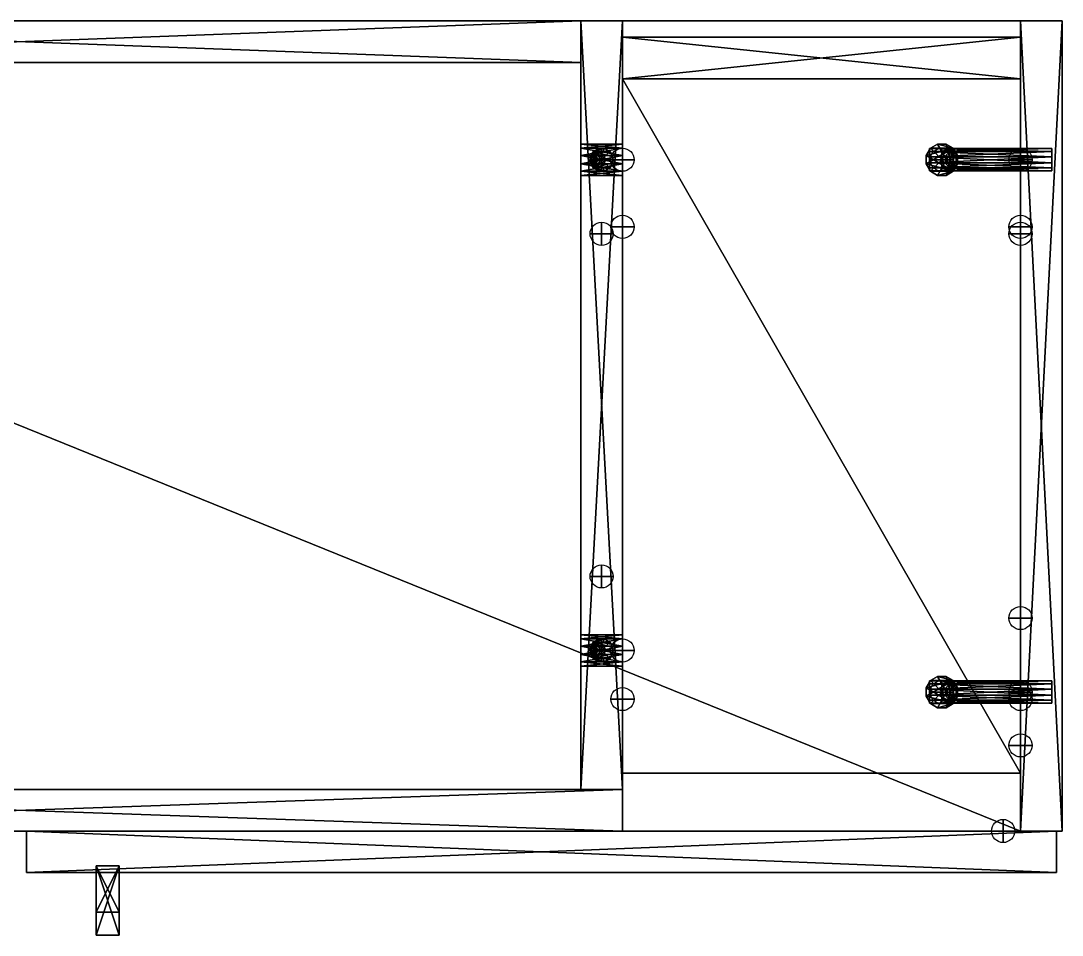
# Model space of a CAD drawing. Header units: centimetres. Extents: x 414.1 to 504.1, y 301.8 to 341.3.
# Drawn here: x 459.11 to 504.11, y 301.75 to 341.25 of the extents above; entities that cross this region are included whole.
import ezdxf

# ---------------------------------------------------------------- set-up
doc = ezdxf.new("R2010")
doc.units = ezdxf.units.CM
doc.header["$MEASUREMENT"] = 0
for name, color, linetype in [('CAB_DOORS', 31, 'Continuous'), ('CONNCIRCLE', 7, 'Continuous'), ('CONNECTORS', 7, 'Continuous'), ('HANDLES_AND_KNOBS', 254, 'Continuous'), ('MINIFKS', 6, 'Continuous'), ('PANELS_SIDE', 40, 'Continuous'), ('PANELS_WALL', 6, 'Continuous'), ('SHELVES', 32, 'Continuous')]:
    doc.layers.add(name, color=color, linetype=linetype)

# ---------------------------------------------------------------- blocks, each defined once
blk = doc.blocks.new('KA--RDUZ_____0445X0715$2461140.5614112266')
at = {"layer": 'CAB_DOORS'}
mesh = blk.add_polyface(dxfattribs=at)
corners = [(-22.25, -1.8), (-22.25, -1.8, 71.5), (-22.25, 0), (-22.25, 0, 71.5), (22.25, -1.8, 71.5), (22.25, 0, 71.5), (22.25, -1.8), (22.25, 0)]
mesh.append_faces([[corners[k] for k in face] for face in [(2, 1, 3), (3, 4, 5), (5, 6, 7), (7, 0, 2), (1, 6, 4), (5, 2, 3)]], dxfattribs={"vtx0": -1})
mesh.append_faces([[corners[k] for k in face] for face in [(0, 1, 2), (1, 4, 3), (4, 6, 5), (6, 0, 7), (0, 6, 1), (7, 2, 5)]], dxfattribs={"vtx1": -1})
blk = doc.blocks.new('HANDLES_AND_KNOBS_KULP53')
at = {"layer": 'HANDLES_AND_KNOBS'}
mesh = blk.add_polyface(dxfattribs=at)
corners = [(0.5, 7), (0.5, 7, 2), (-0.5, 7), (-0.5, 7, 2), (0.5, -7, 2), (-0.5, -7, 2), (0.5, -7), (-0.5, -7), (0.5, -9), (-0.5, -9), (0.5, -9, 3), (-0.5, -9, 3), (0.5, 9, 3), (-0.5, 9, 3), (0.5, 9), (-0.5, 9)]
mesh.append_faces([[corners[k] for k in face] for face in [(2, 1, 3), (3, 4, 5), (5, 6, 7), (7, 8, 9), (9, 10, 11), (11, 12, 13), (13, 14, 15), (15, 0, 2), (4, 8, 6), (9, 5, 7)]], dxfattribs={"vtx0": -1})
mesh.append_faces([[corners[k] for k in face] for face in [(10, 1, 12), (15, 3, 13), (13, 3, 11)]], dxfattribs={"vtx0": -1, "vtx1": -1})
mesh.append_faces([[corners[k] for k in face] for face in [(1, 14, 12), (10, 4, 1), (11, 3, 5)]], dxfattribs={"vtx0": -1, "vtx2": -1})
mesh.append_faces([[corners[k] for k in face] for face in [(0, 1, 2), (1, 4, 3), (4, 6, 5), (6, 8, 7), (8, 10, 9), (10, 12, 11), (12, 14, 13), (14, 0, 15), (0, 14, 1), (2, 3, 15)]], dxfattribs={"vtx1": -1})
mesh.append_faces([[corners[k] for k in face] for face in [(10, 8, 4), (9, 11, 5)]], dxfattribs={"vtx1": -1, "vtx2": -1})
blk = doc.blocks.new('KAGDRDUZ_____0445X0715$2461140.561408102')
at = {"layer": 'CAB_DOORS', "color": 0}
blk.add_blockref('KA--RDUZ_____0445X0715$2461140.5614112266', (0, 0), dxfattribs=at)
at = {"layer": 'HANDLES_AND_KNOBS', "extrusion": (0, -1, 6.12303e-17)}
blk.add_blockref('HANDLES_AND_KNOBS_KULP53', (18.75, 12, 1.5), dxfattribs=at)
blk = doc.blocks.new('hinge_cup')
for centre in [(-0.496, 1.765), (-0.496, -2.049)]:
    blk.add_circle(centre, 0.15)
blk = doc.blocks.new('CONN_dwg-connectors-hinge_cup.dwg_3.141593_0.0000001.0000000.0000001.0000000.0000000.0000000.0000001.0000000.000000')
at = {"layer": 'CONNCIRCLE'}
blk.add_circle((0, 0), 0.5, dxfattribs=at)
at = {"layer": 'CONNCIRCLE', "extrusion": (1, 0, 0)}
blk.add_circle((0, 0), 0.5, dxfattribs=at)
at = {"layer": 'CONNCIRCLE', "extrusion": (0, 1, 0)}
blk.add_circle((0, 0), 0.5, dxfattribs=at)
at = {"layer": 'CAB_DOORS', "extrusion": (0, 1, 0), "rotation": 180.0000000000119}
blk.add_blockref('hinge_cup', (0, 0), dxfattribs=at)
mesh = blk.add_polyface()
corners = [(0, 0, 0.0001), (0, 0), (0, 0.0001, 0.0001), (0, 0.0001), (0.0001, 0, 0.0001), (0.0001, 0), (0.0001, 0.0001, 0.0001), (0.0001, 0.0001)]
mesh.append_faces([[corners[k] for k in face] for face in [(0, 0, 0, 0), (0, 0, 0, 0), (0, 0, 0, 0), (0, 0, 0, 0), (0, 0, 0, 0), (0, 0, 0, 0), (0, 0, 0, 0), (0, 0, 0, 0), (0, 0, 0, 0), (0, 0, 0, 0), (0, 0, 0, 0), (0, 0, 0, 0)]], dxfattribs={"vtx3": -1})
blk = doc.blocks.new('CONN_dwg-connectors-hinge_base.dwg_3.141593_-1.0000000.0000000.0000001.0000000.0000000.0000000.0000001.0000000.000000')
at = {"layer": 'CONNCIRCLE'}
blk.add_circle((0, 0), 0.5, dxfattribs=at)
at = {"layer": 'CONNCIRCLE', "extrusion": (1, 0, 0)}
blk.add_circle((0, 0), 0.5, dxfattribs=at)
at = {"layer": 'CONNCIRCLE', "extrusion": (0, 1, 0)}
blk.add_circle((0, 0), 0.5, dxfattribs=at)
mesh = blk.add_polyface()
corners = [(0, 0, 0.0001), (0, 0), (0, 0.0001, 0.0001), (0, 0.0001), (0.0001, 0, 0.0001), (0.0001, 0), (0.0001, 0.0001, 0.0001), (0.0001, 0.0001)]
mesh.append_faces([[corners[k] for k in face] for face in [(0, 0, 0, 0), (0, 0, 0, 0), (0, 0, 0, 0), (0, 0, 0, 0), (0, 0, 0, 0), (0, 0, 0, 0), (0, 0, 0, 0), (0, 0, 0, 0), (0, 0, 0, 0), (0, 0, 0, 0), (0, 0, 0, 0), (0, 0, 0, 0)]], dxfattribs={"vtx3": -1})
blk = doc.blocks.new('WFAN90(SB)720H_BOTTOM_PANEL$2461140.5613452084')
at = {"layer": 'SHELVES'}
mesh = blk.add_polyface(dxfattribs=at)
corners = [(0, -35), (0, -35, 1.8), (0, 0), (0, 0, 1.8), (86.4, 0), (86.4, 0, 1.8), (86.4, -35), (86.4, -35, 1.8)]
mesh.append_faces([[corners[k] for k in face] for face in [(2, 1, 3, 2), (4, 3, 5, 4), (6, 5, 7, 6), (0, 7, 1, 0), (2, 6, 0, 2)]], dxfattribs={"vtx0": -1})
mesh.append_faces([[corners[k] for k in face] for face in [(1, 7, 3, 1)]], dxfattribs={"vtx1": -1, "vtx3": -1})
mesh.append_faces([[corners[k] for k in face] for face in [(2, 0, 1, 2), (4, 2, 3, 4), (6, 4, 5, 6), (0, 6, 7, 0), (2, 4, 6, 2), (7, 5, 3, 7)]], dxfattribs={"vtx2": -1, "vtx3": -1})
blk = doc.blocks.new('WFAN90(SB)720H_TOP_PANEL$2461140.5613243519')
at = {"layer": 'SHELVES'}
mesh = blk.add_polyface(dxfattribs=at)
corners = [(0, -35), (0, -35, 1.8), (0, 0), (0, 0, 1.8), (86.4, 0), (86.4, 0, 1.8), (86.4, -35), (86.4, -35, 1.8)]
mesh.append_faces([[corners[k] for k in face] for face in [(2, 1, 3, 2), (4, 3, 5, 4), (6, 5, 7, 6), (0, 7, 1, 0), (2, 6, 0, 2)]], dxfattribs={"vtx0": -1})
mesh.append_faces([[corners[k] for k in face] for face in [(1, 7, 3, 1)]], dxfattribs={"vtx1": -1, "vtx3": -1})
mesh.append_faces([[corners[k] for k in face] for face in [(2, 0, 1, 2), (4, 2, 3, 4), (6, 4, 5, 6), (0, 6, 7, 0), (2, 4, 6, 2), (7, 5, 3, 7)]], dxfattribs={"vtx2": -1, "vtx3": -1})
blk = doc.blocks.new('WFAN90(SB)720H_FALSEFRONT$2461140.5613036458')
at = {"layer": 'PANELS_WALL'}
mesh = blk.add_polyface(dxfattribs=at)
corners = [(0, 0), (0, -1.8), (0, 0, 68.4), (0, -1.8, 68.4), (52, 0, 68.4), (52, -1.8, 68.4), (52, 0), (52, -1.8)]
mesh.append_faces([[corners[k] for k in face] for face in [(2, 1, 3, 2), (4, 3, 5, 4), (6, 5, 7, 6), (0, 7, 1, 0), (2, 6, 0, 2)]], dxfattribs={"vtx0": -1})
mesh.append_faces([[corners[k] for k in face] for face in [(1, 7, 3, 1)]], dxfattribs={"vtx1": -1, "vtx3": -1})
mesh.append_faces([[corners[k] for k in face] for face in [(2, 0, 1, 2), (4, 2, 3, 4), (6, 4, 5, 6), (0, 6, 7, 0), (2, 4, 6, 2), (7, 5, 3, 7)]], dxfattribs={"vtx2": -1, "vtx3": -1})
blk = doc.blocks.new('WFAN90(SB)720H_RAIL$2461140.5613005557')
at = {"layer": 'PANELS_WALL'}
mesh = blk.add_polyface(dxfattribs=at)
corners = [(0, 0), (0, -1.8), (0, 0, 12), (0, -1.8, 12), (48.4, 0, 12), (48.4, -1.8, 12), (48.4, 0), (48.4, -1.8)]
mesh.append_faces([[corners[k] for k in face] for face in [(2, 1, 3, 2), (4, 3, 5, 4), (6, 5, 7, 6), (0, 7, 1, 0), (2, 6, 0, 2)]], dxfattribs={"vtx0": -1})
mesh.append_faces([[corners[k] for k in face] for face in [(1, 7, 3, 1)]], dxfattribs={"vtx1": -1, "vtx3": -1})
mesh.append_faces([[corners[k] for k in face] for face in [(2, 0, 1, 2), (4, 2, 3, 4), (6, 4, 5, 6), (0, 6, 7, 0), (2, 4, 6, 2), (7, 5, 3, 7)]], dxfattribs={"vtx2": -1, "vtx3": -1})
blk = doc.blocks.new('WFAN90(SB)720H_BACKPANEL$2461140.5612975117')
at = {"layer": 'PANELS_WALL'}
mesh = blk.add_polyface(dxfattribs=at)
corners = [(0, 0), (0, -1.8), (0, 0, 68.4), (0, -1.8, 68.4), (17.2, 0, 68.4), (17.2, -1.8, 68.4), (17.2, 0), (17.2, -1.8)]
mesh.append_faces([[corners[k] for k in face] for face in [(2, 1, 3, 2), (4, 3, 5, 4), (6, 5, 7, 6), (0, 7, 1, 0), (2, 6, 0, 2)]], dxfattribs={"vtx0": -1})
mesh.append_faces([[corners[k] for k in face] for face in [(1, 7, 3, 1)]], dxfattribs={"vtx1": -1, "vtx3": -1})
mesh.append_faces([[corners[k] for k in face] for face in [(2, 0, 1, 2), (4, 2, 3, 4), (6, 4, 5, 6), (0, 6, 7, 0), (2, 4, 6, 2), (7, 5, 3, 7)]], dxfattribs={"vtx2": -1, "vtx3": -1})
blk = doc.blocks.new('WFAN90(SB)720H_ADJUSTABLE_SHELF$2461140.5612942479')
at = {"layer": 'SHELVES'}
mesh = blk.add_polyface(dxfattribs=at)
corners = [(0, -30), (0, -30, 1.8), (0, 0), (0, 0, 1.8), (17.2, 0), (17.2, 0, 1.8), (17.2, -30), (17.2, -30, 1.8)]
mesh.append_faces([[corners[k] for k in face] for face in [(2, 1, 3, 2), (4, 3, 5, 4), (6, 5, 7, 6), (0, 7, 1, 0), (2, 6, 0, 2)]], dxfattribs={"vtx0": -1})
mesh.append_faces([[corners[k] for k in face] for face in [(1, 7, 3, 1)]], dxfattribs={"vtx1": -1, "vtx3": -1})
mesh.append_faces([[corners[k] for k in face] for face in [(2, 0, 1, 2), (4, 2, 3, 4), (6, 4, 5, 6), (0, 6, 7, 0), (2, 4, 6, 2), (7, 5, 3, 7)]], dxfattribs={"vtx2": -1, "vtx3": -1})
blk = doc.blocks.new('WFAN90(SB)720H_ADJUSTABLE_SHELF$2461140.5612909258')
at = {"layer": 'SHELVES'}
mesh = blk.add_polyface(dxfattribs=at)
corners = [(0, -30), (0, -30, 1.8), (0, 0), (0, 0, 1.8), (17.2, 0), (17.2, 0, 1.8), (17.2, -30), (17.2, -30, 1.8)]
mesh.append_faces([[corners[k] for k in face] for face in [(2, 1, 3, 2), (4, 3, 5, 4), (6, 5, 7, 6), (0, 7, 1, 0), (2, 6, 0, 2)]], dxfattribs={"vtx0": -1})
mesh.append_faces([[corners[k] for k in face] for face in [(1, 7, 3, 1)]], dxfattribs={"vtx1": -1, "vtx3": -1})
mesh.append_faces([[corners[k] for k in face] for face in [(2, 0, 1, 2), (4, 2, 3, 4), (6, 4, 5, 6), (0, 6, 7, 0), (2, 4, 6, 2), (7, 5, 3, 7)]], dxfattribs={"vtx2": -1, "vtx3": -1})
blk = doc.blocks.new('WFAN90(SB)720H_RIGHT_PANEL$2461140.5612878357')
at = {"layer": 'PANELS_SIDE'}
mesh = blk.add_polyface(dxfattribs=at)
corners = [(0, 0), (1.8, 0), (0, 0, 72), (1.8, 0, 72), (0, -35, 72), (1.8, -35, 72), (0, -35), (1.8, -35)]
mesh.append_faces([[corners[k] for k in face] for face in [(3, 7, 1, 3)]], dxfattribs={"vtx0": -1})
mesh.append_faces([[corners[k] for k in face] for face in [(3, 1, 2, 3), (5, 3, 4, 5), (7, 5, 6, 7), (1, 7, 0, 1), (0, 6, 2, 0)]], dxfattribs={"vtx1": -1, "vtx3": -1})
mesh.append_faces([[corners[k] for k in face] for face in [(1, 0, 2, 1), (3, 2, 4, 3), (5, 4, 6, 5), (7, 6, 0, 7), (6, 4, 2, 6), (3, 5, 7, 3)]], dxfattribs={"vtx2": -1, "vtx3": -1})
blk = doc.blocks.new('Mnfks_ML')
at = {"layer": 'MINIFKS'}
mesh = blk.add_polyface(dxfattribs=at)
corners = [(0.129, -0.483, 1.36), (0.129, -0.483, -3.94), (0.354, -0.354, 1.36), (0.354, -0.354, -3.94), (0.483, -0.129, 1.36), (0.483, -0.129, -3.94), (0.483, 0.129, 1.36), (0.483, 0.129, -3.94), (0.354, 0.354, 1.36), (0.354, 0.354, -3.94), (0.129, 0.483, 1.36), (0.129, 0.483, -3.94), (-0.129, 0.483, 1.36), (-0.129, 0.483, -3.94), (-0.354, 0.354, 1.36), (-0.354, 0.354, -3.94), (-0.483, 0.129, 1.36), (-0.483, 0.129, -3.94), (-0.483, -0.129, 1.36), (-0.483, -0.129, -3.94), (-0.354, -0.354, 1.36), (-0.354, -0.354, -3.94), (-0.129, -0.483, 1.36), (-0.129, -0.483, -3.94)]
mesh.append_faces([[corners[k] for k in face] for face in [(2, 1, 3, 2), (4, 3, 5, 4), (6, 5, 7, 6), (8, 7, 9, 8), (10, 9, 11, 10), (12, 11, 13, 12), (14, 13, 15, 14), (16, 15, 17, 16), (18, 17, 19, 18), (20, 19, 21, 20), (22, 21, 23, 22), (0, 23, 1, 0), (14, 10, 12, 14)]], dxfattribs={"vtx0": -1})
mesh.append_faces([[corners[k] for k in face] for face in [(14, 0, 2, 14), (14, 2, 4, 14), (14, 4, 6, 14), (14, 6, 8, 14), (14, 8, 10, 14), (14, 18, 20, 14), (14, 20, 22, 14), (14, 22, 0, 14)]], dxfattribs={"vtx0": -1, "vtx2": -1})
mesh.append_faces([[corners[k] for k in face] for face in [(3, 1, 15, 3), (5, 3, 15, 5), (7, 5, 15, 7), (9, 7, 15, 9), (11, 9, 15, 11), (21, 19, 15, 21), (23, 21, 15, 23), (1, 23, 15, 1)]], dxfattribs={"vtx1": -1, "vtx2": -1, "vtx3": -1})
mesh.append_faces([[corners[k] for k in face] for face in [(13, 11, 15, 13)]], dxfattribs={"vtx1": -1, "vtx3": -1})
mesh.append_faces([[corners[k] for k in face] for face in [(2, 0, 1, 2), (4, 2, 3, 4), (6, 4, 5, 6), (8, 6, 7, 8), (10, 8, 9, 10), (12, 10, 11, 12), (14, 12, 13, 14), (16, 14, 15, 16), (18, 16, 17, 18), (20, 18, 19, 20), (22, 20, 21, 22), (0, 22, 23, 0), (14, 16, 18, 14), (19, 17, 15, 19)]], dxfattribs={"vtx2": -1, "vtx3": -1})
blk = doc.blocks.new('CONN_dwg-nwconnector-Mnfks_ML.dwg_0.000000_0.0000000.0000001.0000000.0000000.000000-1.0000000.0000001.0000000.000000')
at = {"layer": 'CONNCIRCLE'}
blk.add_circle((0, 0), 0.5, dxfattribs=at)
at = {"layer": 'CONNCIRCLE', "extrusion": (1, 0, 0)}
blk.add_circle((0, 0), 0.5, dxfattribs=at)
at = {"layer": 'CONNCIRCLE', "extrusion": (0, 1, 0)}
blk.add_circle((0, 0), 0.5, dxfattribs=at)
at = {"layer": 'PANELS_SIDE', "extrusion": (1, 0, 0), "rotation": 270}
blk.add_blockref('Mnfks_ML', (0, 0), dxfattribs=at)
mesh = blk.add_polyface()
corners = [(0, 0, 0.0001), (0, 0), (0, 0.0001, 0.0001), (0, 0.0001), (0.0001, 0, 0.0001), (0.0001, 0), (0.0001, 0.0001, 0.0001), (0.0001, 0.0001)]
mesh.append_faces([[corners[k] for k in face] for face in [(0, 0, 0, 0), (0, 0, 0, 0), (0, 0, 0, 0), (0, 0, 0, 0), (0, 0, 0, 0), (0, 0, 0, 0), (0, 0, 0, 0), (0, 0, 0, 0), (0, 0, 0, 0), (0, 0, 0, 0), (0, 0, 0, 0), (0, 0, 0, 0)]], dxfattribs={"vtx3": -1})
blk = doc.blocks.new('Mnfks_VIDA')
at = {"layer": 'MINIFKS'}
mesh = blk.add_polyface(dxfattribs=at)
corners = [(0.181, -0.676), (0.181, -0.676, -1.8), (0.495, -0.495), (0.495, -0.495, -1.8), (0.676, -0.181), (0.676, -0.181, -1.8), (0.676, 0.181), (0.676, 0.181, -1.8), (0.495, 0.495), (0.495, 0.495, -1.8), (0.181, 0.676), (0.181, 0.676, -1.8), (-0.181, 0.676), (-0.181, 0.676, -1.8), (-0.495, 0.495), (-0.495, 0.495, -1.8), (-0.676, 0.181), (-0.676, 0.181, -1.8), (-0.676, -0.181), (-0.676, -0.181, -1.8), (-0.495, -0.495), (-0.495, -0.495, -1.8), (-0.181, -0.676), (-0.181, -0.676, -1.8)]
mesh.append_faces([[corners[k] for k in face] for face in [(2, 1, 3, 2), (4, 3, 5, 4), (6, 5, 7, 6), (8, 7, 9, 8), (10, 9, 11, 10), (12, 11, 13, 12), (14, 13, 15, 14), (16, 15, 17, 16), (18, 17, 19, 18), (20, 19, 21, 20), (22, 21, 23, 22), (0, 23, 1, 0), (8, 4, 6, 8)]], dxfattribs={"vtx0": -1})
mesh.append_faces([[corners[k] for k in face] for face in [(8, 0, 2, 8), (8, 2, 4, 8), (8, 12, 14, 8), (8, 14, 16, 8), (8, 16, 18, 8), (8, 18, 20, 8), (8, 20, 22, 8), (8, 22, 0, 8)]], dxfattribs={"vtx0": -1, "vtx2": -1})
mesh.append_faces([[corners[k] for k in face] for face in [(3, 1, 9, 3), (5, 3, 9, 5), (15, 13, 9, 15), (17, 15, 9, 17), (19, 17, 9, 19), (21, 19, 9, 21), (23, 21, 9, 23), (1, 23, 9, 1)]], dxfattribs={"vtx1": -1, "vtx2": -1, "vtx3": -1})
mesh.append_faces([[corners[k] for k in face] for face in [(7, 5, 9, 7)]], dxfattribs={"vtx1": -1, "vtx3": -1})
mesh.append_faces([[corners[k] for k in face] for face in [(2, 0, 1, 2), (4, 2, 3, 4), (6, 4, 5, 6), (8, 6, 7, 8), (10, 8, 9, 10), (12, 10, 11, 12), (14, 12, 13, 14), (16, 14, 15, 16), (18, 16, 17, 18), (20, 18, 19, 20), (22, 20, 21, 22), (0, 22, 23, 0), (8, 10, 12, 8), (13, 11, 9, 13)]], dxfattribs={"vtx2": -1, "vtx3": -1})
blk = doc.blocks.new('CONN_dwg-nwconnector-Mnfks_VIDA.dwg_0.000000_0.0000000.0000001.0000001.0000000.0000000.0000000.000000-1.0000000.000000')
at = {"layer": 'CONNCIRCLE'}
blk.add_circle((0, 0), 0.5, dxfattribs=at)
at = {"layer": 'CONNCIRCLE', "extrusion": (1, 0, 0)}
blk.add_circle((0, 0), 0.5, dxfattribs=at)
at = {"layer": 'CONNCIRCLE', "extrusion": (0, 1, 0)}
blk.add_circle((0, 0), 0.5, dxfattribs=at)
at = {"layer": 'PANELS_SIDE', "extrusion": (0, 0, -1), "rotation": 180}
blk.add_blockref('Mnfks_VIDA', (0, 0), dxfattribs=at)
mesh = blk.add_polyface()
corners = [(0, 0, 0.0001), (0, 0), (0, 0.0001, 0.0001), (0, 0.0001), (0.0001, 0, 0.0001), (0.0001, 0), (0.0001, 0.0001, 0.0001), (0.0001, 0.0001)]
mesh.append_faces([[corners[k] for k in face] for face in [(0, 0, 0, 0), (0, 0, 0, 0), (0, 0, 0, 0), (0, 0, 0, 0), (0, 0, 0, 0), (0, 0, 0, 0), (0, 0, 0, 0), (0, 0, 0, 0), (0, 0, 0, 0), (0, 0, 0, 0), (0, 0, 0, 0), (0, 0, 0, 0)]], dxfattribs={"vtx3": -1})
blk = doc.blocks.new('CONN_dwg-nwconnector-Kavela.dwg_0.000000_0.0000000.0000001.0000000.0000000.000000-1.0000000.0000001.0000000.000000')
at = {"layer": 'CONNCIRCLE'}
blk.add_circle((0, 0), 0.5, dxfattribs=at)
at = {"layer": 'CONNCIRCLE', "extrusion": (1, 0, 0)}
blk.add_circle((0, 0), 0.5, dxfattribs=at)
at = {"layer": 'CONNCIRCLE', "extrusion": (0, 1, 0)}
blk.add_circle((0, 0), 0.5, dxfattribs=at)
mesh = blk.add_polyface()
corners = [(0, 0, 0.0001), (0, 0), (0, 0.0001, 0.0001), (0, 0.0001), (0.0001, 0, 0.0001), (0.0001, 0), (0.0001, 0.0001, 0.0001), (0.0001, 0.0001)]
mesh.append_faces([[corners[k] for k in face] for face in [(0, 0, 0, 0), (0, 0, 0, 0), (0, 0, 0, 0), (0, 0, 0, 0), (0, 0, 0, 0), (0, 0, 0, 0), (0, 0, 0, 0), (0, 0, 0, 0), (0, 0, 0, 0), (0, 0, 0, 0), (0, 0, 0, 0), (0, 0, 0, 0)]], dxfattribs={"vtx3": -1})
blk = doc.blocks.new('CONN_dwg-nwconnector-Mnfks_ML.dwg_0.000000_0.0000000.0000001.0000000.0000000.0000001.0000000.000000-1.0000000.000000')
at = {"layer": 'CONNCIRCLE'}
blk.add_circle((0, 0), 0.5, dxfattribs=at)
at = {"layer": 'CONNCIRCLE', "extrusion": (1, 0, 0)}
blk.add_circle((0, 0), 0.5, dxfattribs=at)
at = {"layer": 'CONNCIRCLE', "extrusion": (0, 1, 0)}
blk.add_circle((0, 0), 0.5, dxfattribs=at)
at = {"layer": 'PANELS_SIDE', "extrusion": (1, 0, 0), "rotation": 90}
blk.add_blockref('Mnfks_ML', (0, 0), dxfattribs=at)
mesh = blk.add_polyface()
corners = [(0, 0, 0.0001), (0, 0), (0, 0.0001, 0.0001), (0, 0.0001), (0.0001, 0, 0.0001), (0.0001, 0), (0.0001, 0.0001, 0.0001), (0.0001, 0.0001)]
mesh.append_faces([[corners[k] for k in face] for face in [(0, 0, 0, 0), (0, 0, 0, 0), (0, 0, 0, 0), (0, 0, 0, 0), (0, 0, 0, 0), (0, 0, 0, 0), (0, 0, 0, 0), (0, 0, 0, 0), (0, 0, 0, 0), (0, 0, 0, 0), (0, 0, 0, 0), (0, 0, 0, 0)]], dxfattribs={"vtx3": -1})
blk = doc.blocks.new('CONN_dwg-nwconnector-Mnfks_VIDA.dwg_0.000000_0.0000000.0000001.0000001.0000000.0000000.0000000.0000001.0000000.000000')
at = {"layer": 'CONNCIRCLE'}
blk.add_circle((0, 0), 0.5, dxfattribs=at)
at = {"layer": 'CONNCIRCLE', "extrusion": (1, 0, 0)}
blk.add_circle((0, 0), 0.5, dxfattribs=at)
at = {"layer": 'CONNCIRCLE', "extrusion": (0, 1, 0)}
blk.add_circle((0, 0), 0.5, dxfattribs=at)
at = {"layer": 'PANELS_SIDE'}
blk.add_blockref('Mnfks_VIDA', (0, 0), dxfattribs=at)
mesh = blk.add_polyface()
corners = [(0, 0, 0.0001), (0, 0), (0, 0.0001, 0.0001), (0, 0.0001), (0.0001, 0, 0.0001), (0.0001, 0), (0.0001, 0.0001, 0.0001), (0.0001, 0.0001)]
mesh.append_faces([[corners[k] for k in face] for face in [(0, 0, 0, 0), (0, 0, 0, 0), (0, 0, 0, 0), (0, 0, 0, 0), (0, 0, 0, 0), (0, 0, 0, 0), (0, 0, 0, 0), (0, 0, 0, 0), (0, 0, 0, 0), (0, 0, 0, 0), (0, 0, 0, 0), (0, 0, 0, 0)]], dxfattribs={"vtx3": -1})
blk = doc.blocks.new('CONN_dwg-nwconnector-Kavela.dwg_0.000000_0.0000000.0000001.0000000.0000000.0000001.0000000.000000-1.0000000.000000')
at = {"layer": 'CONNCIRCLE'}
blk.add_circle((0, 0), 0.5, dxfattribs=at)
at = {"layer": 'CONNCIRCLE', "extrusion": (1, 0, 0)}
blk.add_circle((0, 0), 0.5, dxfattribs=at)
at = {"layer": 'CONNCIRCLE', "extrusion": (0, 1, 0)}
blk.add_circle((0, 0), 0.5, dxfattribs=at)
mesh = blk.add_polyface()
corners = [(0, 0, 0.0001), (0, 0), (0, 0.0001, 0.0001), (0, 0.0001), (0.0001, 0, 0.0001), (0.0001, 0), (0.0001, 0.0001, 0.0001), (0.0001, 0.0001)]
mesh.append_faces([[corners[k] for k in face] for face in [(0, 0, 0, 0), (0, 0, 0, 0), (0, 0, 0, 0), (0, 0, 0, 0), (0, 0, 0, 0), (0, 0, 0, 0), (0, 0, 0, 0), (0, 0, 0, 0), (0, 0, 0, 0), (0, 0, 0, 0), (0, 0, 0, 0), (0, 0, 0, 0)]], dxfattribs={"vtx3": -1})
blk = doc.blocks.new('CONN_dwg-nwconnector-HrafD.dwg_0.000000_0.0000000.0000001.0000000.0000000.0000001.0000000.000000-1.0000000.000000')
at = {"layer": 'CONNCIRCLE'}
blk.add_circle((0, 0), 0.5, dxfattribs=at)
at = {"layer": 'CONNCIRCLE', "extrusion": (1, 0, 0)}
blk.add_circle((0, 0), 0.5, dxfattribs=at)
at = {"layer": 'CONNCIRCLE', "extrusion": (0, 1, 0)}
blk.add_circle((0, 0), 0.5, dxfattribs=at)
mesh = blk.add_polyface()
corners = [(0, 0, 0.0001), (0, 0), (0, 0.0001, 0.0001), (0, 0.0001), (0.0001, 0, 0.0001), (0.0001, 0), (0.0001, 0.0001, 0.0001), (0.0001, 0.0001)]
mesh.append_faces([[corners[k] for k in face] for face in [(0, 0, 0, 0), (0, 0, 0, 0), (0, 0, 0, 0), (0, 0, 0, 0), (0, 0, 0, 0), (0, 0, 0, 0), (0, 0, 0, 0), (0, 0, 0, 0), (0, 0, 0, 0), (0, 0, 0, 0), (0, 0, 0, 0), (0, 0, 0, 0)]], dxfattribs={"vtx3": -1})
blk = doc.blocks.new('WFAN90(SB)720H_DIVIDER$2461140.561213912')
at = {"layer": 'PANELS_SIDE'}
mesh = blk.add_polyface(dxfattribs=at)
corners = [(0, 0), (1.8, 0), (0, 0, 68.4), (1.8, 0, 68.4), (0, -33.2, 68.4), (1.8, -33.2, 68.4), (0, -33.2), (1.8, -33.2)]
mesh.append_faces([[corners[k] for k in face] for face in [(3, 7, 1, 3)]], dxfattribs={"vtx0": -1})
mesh.append_faces([[corners[k] for k in face] for face in [(3, 1, 2, 3), (5, 3, 4, 5), (7, 5, 6, 7), (1, 7, 0, 1), (0, 6, 2, 0)]], dxfattribs={"vtx1": -1, "vtx3": -1})
mesh.append_faces([[corners[k] for k in face] for face in [(1, 0, 2, 1), (3, 2, 4, 3), (5, 4, 6, 5), (7, 6, 0, 7), (6, 4, 2, 6), (3, 5, 7, 3)]], dxfattribs={"vtx2": -1, "vtx3": -1})
blk = doc.blocks.new('CONN_dwg-nwconnector-HrafD.dwg_0.000000_0.0000000.0000001.0000000.0000000.000000-1.0000000.000000-1.0000000.000000')
at = {"layer": 'CONNCIRCLE'}
blk.add_circle((0, 0), 0.5, dxfattribs=at)
at = {"layer": 'CONNCIRCLE', "extrusion": (1, 0, 0)}
blk.add_circle((0, 0), 0.5, dxfattribs=at)
at = {"layer": 'CONNCIRCLE', "extrusion": (0, 1, 0)}
blk.add_circle((0, 0), 0.5, dxfattribs=at)
mesh = blk.add_polyface()
corners = [(0, 0, 0.0001), (0, 0), (0, 0.0001, 0.0001), (0, 0.0001), (0.0001, 0, 0.0001), (0.0001, 0), (0.0001, 0.0001, 0.0001), (0.0001, 0.0001)]
mesh.append_faces([[corners[k] for k in face] for face in [(0, 0, 0, 0), (0, 0, 0, 0), (0, 0, 0, 0), (0, 0, 0, 0), (0, 0, 0, 0), (0, 0, 0, 0), (0, 0, 0, 0), (0, 0, 0, 0), (0, 0, 0, 0), (0, 0, 0, 0), (0, 0, 0, 0), (0, 0, 0, 0)]], dxfattribs={"vtx3": -1})
blk = doc.blocks.new('CONN_dwg-nwconnector-Mnfks_ML.dwg_0.000000_0.0000000.0000001.0000001.0000000.0000000.0000000.0000001.0000000.000000')
at = {"layer": 'CONNCIRCLE'}
blk.add_circle((0, 0), 0.5, dxfattribs=at)
at = {"layer": 'CONNCIRCLE', "extrusion": (1, 0, 0)}
blk.add_circle((0, 0), 0.5, dxfattribs=at)
at = {"layer": 'CONNCIRCLE', "extrusion": (0, 1, 0)}
blk.add_circle((0, 0), 0.5, dxfattribs=at)
at = {"layer": 'PANELS_SIDE'}
blk.add_blockref('Mnfks_ML', (0, 0), dxfattribs=at)
mesh = blk.add_polyface()
corners = [(0, 0, 0.0001), (0, 0), (0, 0.0001, 0.0001), (0, 0.0001), (0.0001, 0, 0.0001), (0.0001, 0), (0.0001, 0.0001, 0.0001), (0.0001, 0.0001)]
mesh.append_faces([[corners[k] for k in face] for face in [(0, 0, 0, 0), (0, 0, 0, 0), (0, 0, 0, 0), (0, 0, 0, 0), (0, 0, 0, 0), (0, 0, 0, 0), (0, 0, 0, 0), (0, 0, 0, 0), (0, 0, 0, 0), (0, 0, 0, 0), (0, 0, 0, 0), (0, 0, 0, 0)]], dxfattribs={"vtx3": -1})
blk = doc.blocks.new('CONN_dwg-nwconnector-Mnfks_VIDA.dwg_0.000000_0.0000000.0000001.0000000.0000000.0000001.0000000.000000-1.0000000.000000')
at = {"layer": 'CONNCIRCLE'}
blk.add_circle((0, 0), 0.5, dxfattribs=at)
at = {"layer": 'CONNCIRCLE', "extrusion": (1, 0, 0)}
blk.add_circle((0, 0), 0.5, dxfattribs=at)
at = {"layer": 'CONNCIRCLE', "extrusion": (0, 1, 0)}
blk.add_circle((0, 0), 0.5, dxfattribs=at)
at = {"layer": 'PANELS_SIDE', "extrusion": (1, 0, 0), "rotation": 90}
blk.add_blockref('Mnfks_VIDA', (0, 0), dxfattribs=at)
mesh = blk.add_polyface()
corners = [(0, 0, 0.0001), (0, 0), (0, 0.0001, 0.0001), (0, 0.0001), (0.0001, 0, 0.0001), (0.0001, 0), (0.0001, 0.0001, 0.0001), (0.0001, 0.0001)]
mesh.append_faces([[corners[k] for k in face] for face in [(0, 0, 0, 0), (0, 0, 0, 0), (0, 0, 0, 0), (0, 0, 0, 0), (0, 0, 0, 0), (0, 0, 0, 0), (0, 0, 0, 0), (0, 0, 0, 0), (0, 0, 0, 0), (0, 0, 0, 0), (0, 0, 0, 0), (0, 0, 0, 0)]], dxfattribs={"vtx3": -1})
blk = doc.blocks.new('CONN_dwg-nwconnector-Kavela.dwg_0.000000_0.0000000.0000001.0000001.0000000.0000000.0000000.0000001.0000000.000000')
at = {"layer": 'CONNCIRCLE'}
blk.add_circle((0, 0), 0.5, dxfattribs=at)
at = {"layer": 'CONNCIRCLE', "extrusion": (1, 0, 0)}
blk.add_circle((0, 0), 0.5, dxfattribs=at)
at = {"layer": 'CONNCIRCLE', "extrusion": (0, 1, 0)}
blk.add_circle((0, 0), 0.5, dxfattribs=at)
mesh = blk.add_polyface()
corners = [(0, 0, 0.0001), (0, 0), (0, 0.0001, 0.0001), (0, 0.0001), (0.0001, 0, 0.0001), (0.0001, 0), (0.0001, 0.0001, 0.0001), (0.0001, 0.0001)]
mesh.append_faces([[corners[k] for k in face] for face in [(0, 0, 0, 0), (0, 0, 0, 0), (0, 0, 0, 0), (0, 0, 0, 0), (0, 0, 0, 0), (0, 0, 0, 0), (0, 0, 0, 0), (0, 0, 0, 0), (0, 0, 0, 0), (0, 0, 0, 0), (0, 0, 0, 0), (0, 0, 0, 0)]], dxfattribs={"vtx3": -1})
blk = doc.blocks.new('CONN_dwg-nwconnector-Mnfks_ML.dwg_0.000000_0.0000000.0000001.0000001.0000000.0000000.0000000.000000-1.000000-0.000000')
at = {"layer": 'CONNCIRCLE'}
blk.add_circle((0, 0), 0.5, dxfattribs=at)
at = {"layer": 'CONNCIRCLE', "extrusion": (1, 0, 0)}
blk.add_circle((0, 0), 0.5, dxfattribs=at)
at = {"layer": 'CONNCIRCLE', "extrusion": (0, 1, 0)}
blk.add_circle((0, 0), 0.5, dxfattribs=at)
at = {"layer": 'PANELS_SIDE', "extrusion": (0, 1.13057e-16, -1), "rotation": 180}
blk.add_blockref('Mnfks_ML', (0, 0), dxfattribs=at)
mesh = blk.add_polyface()
corners = [(0, 0, 0.0001), (0, 0), (0, 0.0001, 0.0001), (0, 0.0001), (0.0001, 0, 0.0001), (0.0001, 0), (0.0001, 0.0001, 0.0001), (0.0001, 0.0001)]
mesh.append_faces([[corners[k] for k in face] for face in [(0, 0, 0, 0), (0, 0, 0, 0), (0, 0, 0, 0), (0, 0, 0, 0), (0, 0, 0, 0), (0, 0, 0, 0), (0, 0, 0, 0), (0, 0, 0, 0), (0, 0, 0, 0), (0, 0, 0, 0), (0, 0, 0, 0), (0, 0, 0, 0)]], dxfattribs={"vtx3": -1})
blk = doc.blocks.new('CONN_dwg-nwconnector-Mnfks_VIDA.dwg_0.000000_0.0000000.0000001.0000000.0000000.000000-1.0000000.0000001.0000000.000000')
at = {"layer": 'CONNCIRCLE'}
blk.add_circle((0, 0), 0.5, dxfattribs=at)
at = {"layer": 'CONNCIRCLE', "extrusion": (1, 0, 0)}
blk.add_circle((0, 0), 0.5, dxfattribs=at)
at = {"layer": 'CONNCIRCLE', "extrusion": (0, 1, 0)}
blk.add_circle((0, 0), 0.5, dxfattribs=at)
at = {"layer": 'PANELS_SIDE', "extrusion": (1, 0, 0), "rotation": 270}
blk.add_blockref('Mnfks_VIDA', (0, 0), dxfattribs=at)
mesh = blk.add_polyface()
corners = [(0, 0, 0.0001), (0, 0), (0, 0.0001, 0.0001), (0, 0.0001), (0.0001, 0, 0.0001), (0.0001, 0), (0.0001, 0.0001, 0.0001), (0.0001, 0.0001)]
mesh.append_faces([[corners[k] for k in face] for face in [(0, 0, 0, 0), (0, 0, 0, 0), (0, 0, 0, 0), (0, 0, 0, 0), (0, 0, 0, 0), (0, 0, 0, 0), (0, 0, 0, 0), (0, 0, 0, 0), (0, 0, 0, 0), (0, 0, 0, 0), (0, 0, 0, 0), (0, 0, 0, 0)]], dxfattribs={"vtx3": -1})
blk = doc.blocks.new('CONN_dwg-nwconnector-Kavela.dwg_0.000000_0.0000000.0000001.0000001.0000000.0000000.0000000.000000-1.000000-0.000000')
at = {"layer": 'CONNCIRCLE'}
blk.add_circle((0, 0), 0.5, dxfattribs=at)
at = {"layer": 'CONNCIRCLE', "extrusion": (1, 0, 0)}
blk.add_circle((0, 0), 0.5, dxfattribs=at)
at = {"layer": 'CONNCIRCLE', "extrusion": (0, 1, 0)}
blk.add_circle((0, 0), 0.5, dxfattribs=at)
mesh = blk.add_polyface()
corners = [(0, 0, 0.0001), (0, 0), (0, 0.0001, 0.0001), (0, 0.0001), (0.0001, 0, 0.0001), (0.0001, 0), (0.0001, 0.0001, 0.0001), (0.0001, 0.0001)]
mesh.append_faces([[corners[k] for k in face] for face in [(0, 0, 0, 0), (0, 0, 0, 0), (0, 0, 0, 0), (0, 0, 0, 0), (0, 0, 0, 0), (0, 0, 0, 0), (0, 0, 0, 0), (0, 0, 0, 0), (0, 0, 0, 0), (0, 0, 0, 0), (0, 0, 0, 0), (0, 0, 0, 0)]], dxfattribs={"vtx3": -1})

msp = doc.modelspace()

# ---------------------------------------------------------------- block references
at = {"layer": 'CAB_DOORS', "xscale": -1}
msp.add_blockref('KAGDRDUZ_____0445X0715$2461140.561408102', (481.609, 306.251, 0.25), dxfattribs=at)
at = {"layer": 'CONNECTORS'}
for name, p in [('CONN_dwg-nwconnector-Mnfks_VIDA.dwg_0.000000_0.0000000.0000001.0000000.0000000.0000001.0000000.000000-1.0000000.000000', (485.109, 335.251, 66.8)), ('CONN_dwg-nwconnector-Mnfks_VIDA.dwg_0.000000_0.0000000.0000001.0000000.0000000.000000-1.0000000.0000001.0000000.000000', (485.109, 335.251, 5.2)), ('CONN_dwg-nwconnector-Mnfks_ML.dwg_0.000000_0.0000000.0000001.0000001.0000000.0000000.0000000.0000001.0000000.000000', (484.209, 335.251, 70.2)), ('CONN_dwg-nwconnector-Mnfks_ML.dwg_0.000000_0.0000000.0000001.0000001.0000000.0000000.0000000.000000-1.000000-0.000000', (484.209, 335.251, 1.8)), ('CONN_dwg-nwconnector-Mnfks_VIDA.dwg_0.000000_0.0000000.0000001.0000001.0000000.0000000.0000000.000000-1.0000000.000000', (498.909, 335.251, 70.2)), ('CONN_dwg-nwconnector-Mnfks_VIDA.dwg_0.000000_0.0000000.0000001.0000001.0000000.0000000.0000000.0000001.0000000.000000', (498.909, 335.251, 1.8)), ('CONN_dwg-nwconnector-Mnfks_ML.dwg_0.000000_0.0000000.0000001.0000000.0000000.000000-1.0000000.0000001.0000000.000000', (502.309, 335.251, 71.1)), ('CONN_dwg-nwconnector-Mnfks_ML.dwg_0.000000_0.0000000.0000001.0000000.0000000.0000001.0000000.000000-1.0000000.000000', (502.309, 335.251, 0.9)), ('CONN_dwg-nwconnector-Kavela.dwg_0.000000_0.0000000.0000001.0000001.0000000.0000000.0000000.0000001.0000000.000000', (484.209, 332.051, 70.2)), ('CONN_dwg-nwconnector-Kavela.dwg_0.000000_0.0000000.0000001.0000001.0000000.0000000.0000000.000000-1.000000-0.000000', (484.209, 332.051, 1.8)), ('CONN_dwg-nwconnector-HrafD.dwg_0.000000_0.0000000.0000001.0000000.0000000.000000-1.0000000.000000-1.0000000.000000', (485.109, 332.351, 46.55)), ('CONN_dwg-nwconnector-HrafD.dwg_0.000000_0.0000000.0000001.0000000.0000000.000000-1.0000000.000000-1.0000000.000000', (485.109, 332.351, 43.35)), ('CONN_dwg-nwconnector-HrafD.dwg_0.000000_0.0000000.0000001.0000000.0000000.000000-1.0000000.000000-1.0000000.000000', (485.109, 332.351, 49.75)), ('CONN_dwg-nwconnector-HrafD.dwg_0.000000_0.0000000.0000001.0000000.0000000.000000-1.0000000.000000-1.0000000.000000', (485.109, 332.351, 23.15)), ('CONN_dwg-nwconnector-HrafD.dwg_0.000000_0.0000000.0000001.0000000.0000000.000000-1.0000000.000000-1.0000000.000000', (485.109, 332.351, 19.95)), ('CONN_dwg-nwconnector-HrafD.dwg_0.000000_0.0000000.0000001.0000000.0000000.000000-1.0000000.000000-1.0000000.000000', (485.109, 332.351, 26.35)), ('CONN_dwg-nwconnector-HrafD.dwg_0.000000_0.0000000.0000001.0000000.0000000.0000001.0000000.000000-1.0000000.000000', (502.309, 332.351, 46.55)), ('CONN_dwg-nwconnector-HrafD.dwg_0.000000_0.0000000.0000001.0000000.0000000.0000001.0000000.000000-1.0000000.000000', (502.309, 332.351, 43.35)), ('CONN_dwg-nwconnector-HrafD.dwg_0.000000_0.0000000.0000001.0000000.0000000.0000001.0000000.000000-1.0000000.000000', (502.309, 332.351, 49.75)), ('CONN_dwg-nwconnector-HrafD.dwg_0.000000_0.0000000.0000001.0000000.0000000.0000001.0000000.000000-1.0000000.000000', (502.309, 332.351, 23.15)), ('CONN_dwg-nwconnector-HrafD.dwg_0.000000_0.0000000.0000001.0000000.0000000.0000001.0000000.000000-1.0000000.000000', (502.309, 332.351, 19.95)), ('CONN_dwg-nwconnector-HrafD.dwg_0.000000_0.0000000.0000001.0000000.0000000.0000001.0000000.000000-1.0000000.000000', (502.309, 332.351, 26.35)), ('CONN_dwg-nwconnector-Kavela.dwg_0.000000_0.0000000.0000001.0000000.0000000.000000-1.0000000.0000001.0000000.000000', (502.309, 332.051, 71.1)), ('CONN_dwg-nwconnector-Kavela.dwg_0.000000_0.0000000.0000001.0000000.0000000.0000001.0000000.000000-1.0000000.000000', (502.309, 332.051, 0.9)), ('CONN_dwg-nwconnector-Kavela.dwg_0.000000_0.0000000.0000001.0000001.0000000.0000000.0000000.0000001.0000000.000000', (484.209, 317.251, 70.2)), ('CONN_dwg-nwconnector-Kavela.dwg_0.000000_0.0000000.0000001.0000001.0000000.0000000.0000000.000000-1.000000-0.000000', (484.209, 317.251, 1.8)), ('CONN_dwg-nwconnector-Kavela.dwg_0.000000_0.0000000.0000001.0000000.0000000.000000-1.0000000.0000001.0000000.000000', (502.309, 315.451, 71.1)), ('CONN_dwg-nwconnector-Kavela.dwg_0.000000_0.0000000.0000001.0000000.0000000.0000001.0000000.000000-1.0000000.000000', (502.309, 315.451, 0.9)), ('CONN_dwg-nwconnector-Mnfks_VIDA.dwg_0.000000_0.0000000.0000001.0000000.0000000.0000001.0000000.000000-1.0000000.000000', (485.109, 314.051, 66.8)), ('CONN_dwg-nwconnector-Mnfks_VIDA.dwg_0.000000_0.0000000.0000001.0000000.0000000.000000-1.0000000.0000001.0000000.000000', (485.109, 314.051, 5.2)), ('CONN_dwg-nwconnector-Mnfks_ML.dwg_0.000000_0.0000000.0000001.0000001.0000000.0000000.0000000.0000001.0000000.000000', (484.209, 314.051, 70.2)), ('CONN_dwg-nwconnector-Mnfks_ML.dwg_0.000000_0.0000000.0000001.0000001.0000000.0000000.0000000.000000-1.000000-0.000000', (484.209, 314.051, 1.8)), ('CONN_dwg-nwconnector-Mnfks_VIDA.dwg_0.000000_0.0000000.0000001.0000001.0000000.0000000.0000000.000000-1.0000000.000000', (498.909, 312.251, 70.2)), ('CONN_dwg-nwconnector-Mnfks_VIDA.dwg_0.000000_0.0000000.0000001.0000001.0000000.0000000.0000000.0000001.0000000.000000', (498.909, 312.251, 1.8)), ('CONN_dwg-nwconnector-Mnfks_ML.dwg_0.000000_0.0000000.0000001.0000000.0000000.000000-1.0000000.0000001.0000000.000000', (502.309, 312.251, 71.1)), ('CONN_dwg-nwconnector-Mnfks_ML.dwg_0.000000_0.0000000.0000001.0000000.0000000.0000001.0000000.000000-1.0000000.000000', (502.309, 312.251, 0.9)), ('CONN_dwg-nwconnector-HrafD.dwg_0.000000_0.0000000.0000001.0000000.0000000.000000-1.0000000.000000-1.0000000.000000', (485.109, 311.951, 46.55)), ('CONN_dwg-nwconnector-HrafD.dwg_0.000000_0.0000000.0000001.0000000.0000000.000000-1.0000000.000000-1.0000000.000000', (485.109, 311.951, 43.35)), ('CONN_dwg-nwconnector-HrafD.dwg_0.000000_0.0000000.0000001.0000000.0000000.000000-1.0000000.000000-1.0000000.000000', (485.109, 311.951, 49.75)), ('CONN_dwg-nwconnector-HrafD.dwg_0.000000_0.0000000.0000001.0000000.0000000.000000-1.0000000.000000-1.0000000.000000', (485.109, 311.951, 23.15)), ('CONN_dwg-nwconnector-HrafD.dwg_0.000000_0.0000000.0000001.0000000.0000000.000000-1.0000000.000000-1.0000000.000000', (485.109, 311.951, 19.95)), ('CONN_dwg-nwconnector-HrafD.dwg_0.000000_0.0000000.0000001.0000000.0000000.000000-1.0000000.000000-1.0000000.000000', (485.109, 311.951, 26.35)), ('CONN_dwg-nwconnector-HrafD.dwg_0.000000_0.0000000.0000001.0000000.0000000.0000001.0000000.000000-1.0000000.000000', (502.309, 311.951, 46.55)), ('CONN_dwg-nwconnector-HrafD.dwg_0.000000_0.0000000.0000001.0000000.0000000.0000001.0000000.000000-1.0000000.000000', (502.309, 311.951, 43.35)), ('CONN_dwg-nwconnector-HrafD.dwg_0.000000_0.0000000.0000001.0000000.0000000.0000001.0000000.000000-1.0000000.000000', (502.309, 311.951, 49.75)), ('CONN_dwg-nwconnector-HrafD.dwg_0.000000_0.0000000.0000001.0000000.0000000.0000001.0000000.000000-1.0000000.000000', (502.309, 311.951, 23.15)), ('CONN_dwg-nwconnector-HrafD.dwg_0.000000_0.0000000.0000001.0000000.0000000.0000001.0000000.000000-1.0000000.000000', (502.309, 311.951, 19.95)), ('CONN_dwg-nwconnector-HrafD.dwg_0.000000_0.0000000.0000001.0000000.0000000.0000001.0000000.000000-1.0000000.000000', (502.309, 311.951, 26.35)), ('CONN_dwg-connectors-hinge_base.dwg_3.141593_-1.0000000.0000000.0000001.0000000.0000000.0000000.0000001.0000000.000000', (502.309, 309.951, 61.75)), ('CONN_dwg-connectors-hinge_base.dwg_3.141593_-1.0000000.0000000.0000001.0000000.0000000.0000000.0000001.0000000.000000', (502.309, 309.951, 10.25)), ('CONN_dwg-connectors-hinge_cup.dwg_3.141593_0.0000001.0000000.0000001.0000000.0000000.0000000.0000001.0000000.000000', (501.559, 306.251, 61.75)), ('CONN_dwg-connectors-hinge_cup.dwg_3.141593_0.0000001.0000000.0000001.0000000.0000000.0000000.0000001.0000000.000000', (501.559, 306.251, 10.25))]:
    msp.add_blockref(name, p, dxfattribs=at)
at = {"layer": 'PANELS_SIDE'}
for name, p in [('WFAN90(SB)720H_DIVIDER$2461140.561213912', (483.309, 341.251, 1.8)), ('WFAN90(SB)720H_RIGHT_PANEL$2461140.5612878357', (502.309, 341.251))]:
    msp.add_blockref(name, p, dxfattribs=at)
at = {"layer": 'PANELS_WALL'}
for name, p in [('WFAN90(SB)720H_RAIL$2461140.5613005557', (434.909, 341.251, 58.2)), ('WFAN90(SB)720H_BACKPANEL$2461140.5612975117', (485.109, 340.551, 1.8)), ('WFAN90(SB)720H_FALSEFRONT$2461140.5613036458', (433.109, 308.051, 1.8))]:
    msp.add_blockref(name, p, dxfattribs=at)
at = {"layer": 'SHELVES'}
for name, p in [('WFAN90(SB)720H_BOTTOM_PANEL$2461140.5613452084', (415.909, 341.251)), ('WFAN90(SB)720H_TOP_PANEL$2461140.5613243519', (415.909, 341.251, 70.2)), ('WFAN90(SB)720H_ADJUSTABLE_SHELF$2461140.5612942479', (485.109, 338.751, 46.8)), ('WFAN90(SB)720H_ADJUSTABLE_SHELF$2461140.5612909258', (485.109, 338.751, 23.4))]:
    msp.add_blockref(name, p, dxfattribs=at)

doc.saveas('drawing.dxf')
